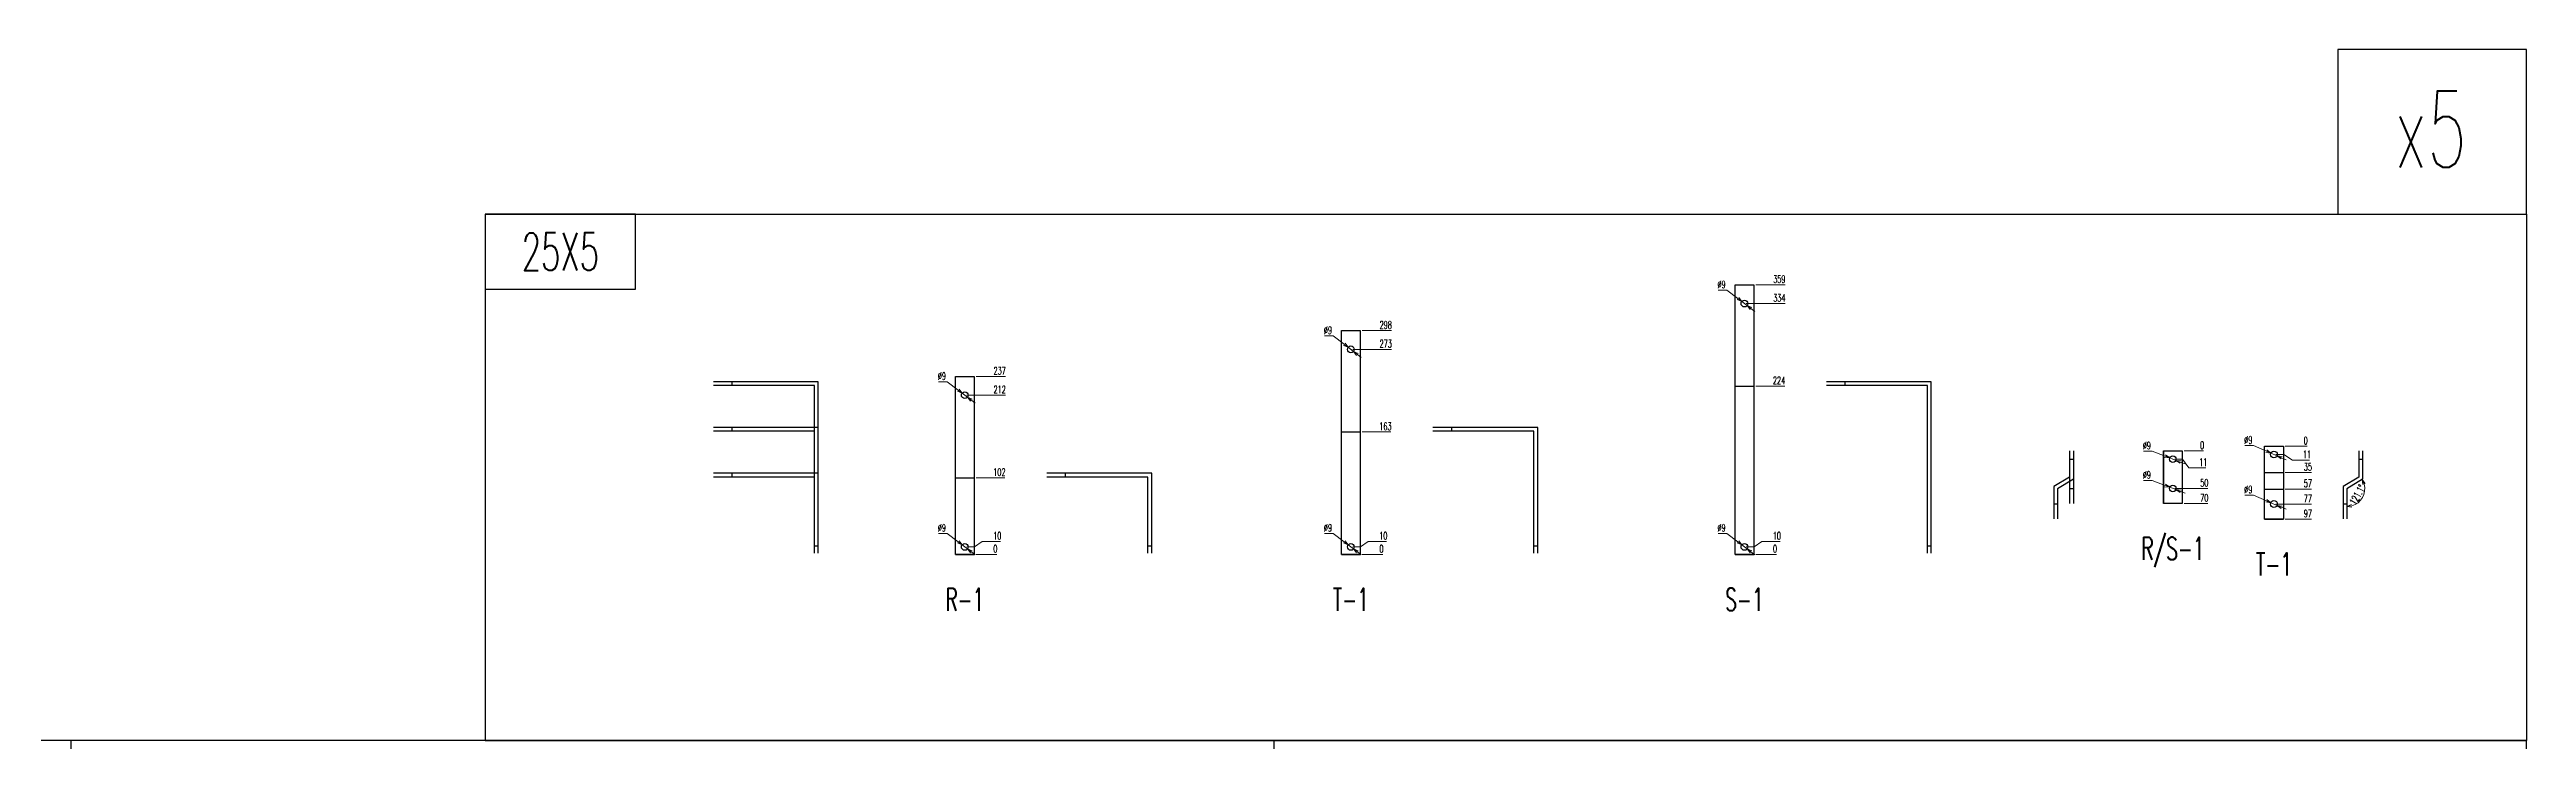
# Model space of a CAD drawing. Header units: millimetres. Extents: x -33730 to 17150, y -76829 to -27437.
# Drawn here: x -3966 to -670, y -30463 to -29543 of the extents above; entities that cross this region are included whole.
import ezdxf
from ezdxf.enums import TextEntityAlignment as Align

# ---------------------------------------------------------------- set-up
doc = ezdxf.new("R2010")
doc.units = ezdxf.units.MM
doc.header["$LTSCALE"] = 3
doc.layers.add('@.TEXT', color=7, linetype='Continuous')
doc.layers.add('@.VISIBLE', color=7, linetype='Continuous')
doc.styles.add('Ann_w01', font='romans.shx', dxfattribs={"width": 0.6, "bigfont": 'chineset.shx'})
doc.styles.add('Arial', font='arial.ttf')
doc.dimstyles.new('Dim 01_SC05', dxfattribs={"dimscale": 5, "dimtxt": 2, "dimasz": 1.3, "dimexe": 0.5, "dimexo": 0.5, "dimgap": 0.5, "dimtad": 1, "dimtoh": 1, "dimdec": 1, "dimzin": 12, "dimdsep": 46, "dimtxsty": 'Ann_w01', "dimblk": 'OPEN30', "dimcen": 1.5, "dimclrd": 6, "dimclre": 6, "dimclrt": 3, "dimadec": 1, "dimazin": 3, "dimtm": 1e-09, "dimtfac": 1, "dimtdec": 1, "dimtmove": 0, "dimatfit": 3, "dimldrblk": 'OPEN30', "dimfxl": 1, "dimtolj": 1, "dimlwd": 20, "dimlwe": 20, "dimarcsym": 0})

# ---------------------------------------------------------------- blocks, each defined once
blk = doc.blocks.new('KHUNG BAN VE (Made by Tung)')
at = {"layer": '@.VISIBLE', "color": 8}
for p, q in [((148.5, 207), (148.5, 210)), ((221.25, 207), (221.25, 210))]:
    blk.add_line(p, q, dxfattribs=at)
blk.add_lwpolyline([(0, 0), (297, 0), (297, 210), (0, 210)], close=True, dxfattribs=at)
at = {"layer": '@.TEXT', "color": 1, "style": 'Arial'}
for tag, height, p in [('DESIGNER_NAME', 2, (38, 15.5)), ('PROJECT_CODE', 2, (258.5, 15.5)), ('SCALE', 2, (289, 15.5)), ('APPROVED_NAME', 2, (38, 10.5)), ('CUSTOMER_NAME', 2, (258.5, 10.5)), ('PAGE', 2, (289, 10.5)), ('DRAWING_NAME', 4, (173, 8)), ('TOTAL', 2, (289, 5.5))]:
    blk.add_attdef(tag, text='', height=height, dxfattribs=at).set_placement(p, align=Align.MIDDLE_CENTER)
blk = doc.blocks.new('*D1584')
at = {"layer": '@.VISIBLE', "color": 6, "lineweight": 20, "transparency": 16777216}
blk.add_line((-2733, -30214.8), (-2705.3, -30214.8), dxfattribs=at)
at = {"layer": 'Defpoints', "color": 0, "transparency": 16777216}
for p in [(-2748, -30214.8), (-2735.5, -30214.8), (-2711.8, -30214.8)]:
    blk.add_point(p, dxfattribs=at)
at = {"layer": '@.VISIBLE', "color": 3, "transparency": 16777216, "insert": (-2707.3, -30207.3), "char_height": 10, "attachment_point": 5, "style": 'Ann_w01'}
blk.add_mtext('\\A1;0', dxfattribs=at)
blk = doc.blocks.new('_Open30')
at = {"color": 0, "linetype": 'ByBlock', "lineweight": -2}
for p, q in [((-1, 0.27), (0, 0)), ((0, 0), (-1, -0.27)), ((0, 0), (-1, 0))]:
    blk.add_line(p, q, dxfattribs=at)
blk = doc.blocks.new('*D1585')
at = {"layer": '@.VISIBLE', "color": 6, "lineweight": 20, "transparency": 16777216}
for p, q in [((-2745.5, -30204.8), (-2735, -30204.8)), ((-2735, -30204.8), (-2724.8, -30197.5)), ((-2724.8, -30197.5), (-2700.4, -30197.5))]:
    blk.add_line(p, q, dxfattribs=at)
at = {"layer": 'Defpoints', "color": 0, "transparency": 16777216}
for p in [(-2748, -30204.8), (-2748, -30214.8), (-2711.8, -30197.5)]:
    blk.add_point(p, dxfattribs=at)
at = {"layer": '@.VISIBLE', "color": 3, "transparency": 16777216, "insert": (-2704.9, -30190), "char_height": 10, "attachment_point": 5, "style": 'Ann_w01'}
blk.add_mtext('\\A1;10', dxfattribs=at)
blk = doc.blocks.new('*D1586')
at = {"layer": '@.VISIBLE', "color": 6, "lineweight": 20, "transparency": 16777216}
blk.add_line((-2733, -30112.8), (-2694.7, -30112.8), dxfattribs=at)
at = {"layer": 'Defpoints', "color": 0, "transparency": 16777216}
for p in [(-2735.5, -30112.8), (-2711.8, -30112.8), (-2748, -30214.8)]:
    blk.add_point(p, dxfattribs=at)
at = {"layer": '@.VISIBLE', "color": 3, "transparency": 16777216, "insert": (-2702, -30105.3), "char_height": 10, "attachment_point": 5, "style": 'Ann_w01'}
blk.add_mtext('\\A1;102', dxfattribs=at)
blk = doc.blocks.new('*D1558')
at = {"layer": '@.VISIBLE', "color": 6, "lineweight": 20, "transparency": 16777216}
blk.add_line((-2745.5, -30002.8), (-2693.9, -30002.8), dxfattribs=at)
at = {"layer": 'Defpoints', "color": 0, "transparency": 16777216}
for p in [(-2748, -30002.8), (-2711.8, -30002.8), (-2748, -30214.8)]:
    blk.add_point(p, dxfattribs=at)
at = {"layer": '@.VISIBLE', "color": 3, "transparency": 16777216, "insert": (-2701.6, -29995.3), "char_height": 10, "attachment_point": 5, "style": 'Ann_w01'}
blk.add_mtext('\\A1;212', dxfattribs=at)
blk = doc.blocks.new('*D1559')
at = {"layer": '@.VISIBLE', "color": 6, "lineweight": 20, "transparency": 16777216}
blk.add_line((-2733, -29977.8), (-2693.9, -29977.8), dxfattribs=at)
at = {"layer": 'Defpoints', "color": 0, "transparency": 16777216}
for p in [(-2735.5, -29977.8), (-2711.8, -29977.8), (-2748, -30214.8)]:
    blk.add_point(p, dxfattribs=at)
at = {"layer": '@.VISIBLE', "color": 3, "transparency": 16777216, "insert": (-2701.6, -29970.3), "char_height": 10, "attachment_point": 5, "style": 'Ann_w01'}
blk.add_mtext('\\A1;237', dxfattribs=at)
blk = doc.blocks.new('*D1560')
at = {"layer": '@.VISIBLE', "color": 6, "lineweight": 20, "transparency": 16777216}
for p, q in [((-2783.1, -30186.9), (-2771.5, -30186.9)), ((-2771.5, -30186.9), (-2756.8, -30198.1)), ((-2744.5, -30207.6), (-2751.6, -30202.1)), ((-2739.3, -30211.5), (-2734.2, -30215.5))]:
    blk.add_line(p, q, dxfattribs=at)
at = {"layer": 'Defpoints', "color": 0, "transparency": 16777216}
for p in [(-2751.6, -30202.1), (-2744.5, -30207.6)]:
    blk.add_point(p, dxfattribs=at)
at = {"layer": '@.VISIBLE', "color": 6, "lineweight": 20, "transparency": 16777216, "xscale": 6.5, "yscale": 6.5, "zscale": 6.5}
for p, rotation in [((-2751.6, -30202.1), 322.522735300581), ((-2744.5, -30207.6), 142.522735300581)]:
    blk.add_blockref('_Open30', p, dxfattribs=dict(at, rotation=rotation))
at = {"layer": '@.VISIBLE', "color": 3, "transparency": 16777216, "insert": (-2778.5, -30179.4), "char_height": 10, "attachment_point": 5, "style": 'Ann_w01'}
blk.add_mtext('\\A1;∅9', dxfattribs=at)
blk = doc.blocks.new('*D1561')
at = {"layer": '@.VISIBLE', "color": 6, "lineweight": 20, "transparency": 16777216}
for p, q in [((-2783.1, -29984.9), (-2771.5, -29984.9)), ((-2771.5, -29984.9), (-2756.8, -29996.1)), ((-2744.5, -30005.6), (-2751.6, -30000.1)), ((-2739.3, -30009.5), (-2734.2, -30013.5))]:
    blk.add_line(p, q, dxfattribs=at)
at = {"layer": 'Defpoints', "color": 0, "transparency": 16777216}
for p in [(-2751.6, -30000.1), (-2744.5, -30005.6)]:
    blk.add_point(p, dxfattribs=at)
at = {"layer": '@.VISIBLE', "color": 6, "lineweight": 20, "transparency": 16777216, "xscale": 6.5, "yscale": 6.5, "zscale": 6.5}
for p, rotation in [((-2751.6, -30000.1), 322.522735300571), ((-2744.5, -30005.6), 142.522735300571)]:
    blk.add_blockref('_Open30', p, dxfattribs=dict(at, rotation=rotation))
at = {"layer": '@.VISIBLE', "color": 3, "transparency": 16777216, "insert": (-2778.5, -29977.4), "char_height": 10, "attachment_point": 5, "style": 'Ann_w01'}
blk.add_mtext('\\A1;∅9', dxfattribs=at)
blk = doc.blocks.new('*D1576')
at = {"layer": '@.VISIBLE', "color": 6, "lineweight": 20, "transparency": 16777216}
blk.add_line((-2219.4, -30214.8), (-2191.6, -30214.8), dxfattribs=at)
at = {"layer": 'Defpoints', "color": 0, "transparency": 16777216}
for p in [(-2234.4, -30214.8), (-2221.9, -30214.8), (-2198.1, -30214.8)]:
    blk.add_point(p, dxfattribs=at)
at = {"layer": '@.VISIBLE', "color": 3, "transparency": 16777216, "insert": (-2193.6, -30207.3), "char_height": 10, "attachment_point": 5, "style": 'Ann_w01'}
blk.add_mtext('\\A1;0', dxfattribs=at)
blk = doc.blocks.new('*D1577')
at = {"layer": '@.VISIBLE', "color": 6, "lineweight": 20, "transparency": 16777216}
for p, q in [((-2231.9, -30204.8), (-2221.4, -30204.8)), ((-2221.4, -30204.8), (-2211.1, -30197.5)), ((-2211.1, -30197.5), (-2186.8, -30197.5))]:
    blk.add_line(p, q, dxfattribs=at)
at = {"layer": 'Defpoints', "color": 0, "transparency": 16777216}
for p in [(-2234.4, -30204.8), (-2234.4, -30214.8), (-2198.1, -30197.5)]:
    blk.add_point(p, dxfattribs=at)
at = {"layer": '@.VISIBLE', "color": 3, "transparency": 16777216, "insert": (-2191.2, -30190), "char_height": 10, "attachment_point": 5, "style": 'Ann_w01'}
blk.add_mtext('\\A1;10', dxfattribs=at)
blk = doc.blocks.new('*D1578')
at = {"layer": '@.VISIBLE', "color": 6, "lineweight": 20, "transparency": 16777216}
blk.add_line((-2219.4, -30051.8), (-2181, -30051.8), dxfattribs=at)
at = {"layer": 'Defpoints', "color": 0, "transparency": 16777216}
for p in [(-2221.9, -30051.8), (-2198.1, -30051.8), (-2234.4, -30214.8)]:
    blk.add_point(p, dxfattribs=at)
at = {"layer": '@.VISIBLE', "color": 3, "transparency": 16777216, "insert": (-2188.3, -30044.3), "char_height": 10, "attachment_point": 5, "style": 'Ann_w01'}
blk.add_mtext('\\A1;163', dxfattribs=at)
blk = doc.blocks.new('*D1579')
at = {"layer": '@.VISIBLE', "color": 6, "lineweight": 20, "transparency": 16777216}
blk.add_line((-2231.9, -29941.8), (-2180.2, -29941.8), dxfattribs=at)
at = {"layer": 'Defpoints', "color": 0, "transparency": 16777216}
for p in [(-2234.4, -29941.8), (-2198.1, -29941.8), (-2234.4, -30214.8)]:
    blk.add_point(p, dxfattribs=at)
at = {"layer": '@.VISIBLE', "color": 3, "transparency": 16777216, "insert": (-2187.9, -29934.3), "char_height": 10, "attachment_point": 5, "style": 'Ann_w01'}
blk.add_mtext('\\A1;273', dxfattribs=at)
blk = doc.blocks.new('*D1580')
at = {"layer": '@.VISIBLE', "color": 6, "lineweight": 20, "transparency": 16777216}
blk.add_line((-2219.4, -29916.8), (-2180.2, -29916.8), dxfattribs=at)
at = {"layer": 'Defpoints', "color": 0, "transparency": 16777216}
for p in [(-2221.9, -29916.8), (-2198.1, -29916.8), (-2234.4, -30214.8)]:
    blk.add_point(p, dxfattribs=at)
at = {"layer": '@.VISIBLE', "color": 3, "transparency": 16777216, "insert": (-2187.9, -29909.3), "char_height": 10, "attachment_point": 5, "style": 'Ann_w01'}
blk.add_mtext('\\A1;298', dxfattribs=at)
blk = doc.blocks.new('*D1581')
at = {"layer": '@.VISIBLE', "color": 6, "lineweight": 20, "transparency": 16777216}
for p, q in [((-2269.4, -30186.9), (-2257.8, -30186.9)), ((-2257.8, -30186.9), (-2243.1, -30198.1)), ((-2230.8, -30207.6), (-2237.9, -30202.1)), ((-2225.6, -30211.5), (-2220.5, -30215.5))]:
    blk.add_line(p, q, dxfattribs=at)
at = {"layer": 'Defpoints', "color": 0, "transparency": 16777216}
for p in [(-2237.9, -30202.1), (-2230.8, -30207.6)]:
    blk.add_point(p, dxfattribs=at)
at = {"layer": '@.VISIBLE', "color": 6, "lineweight": 20, "transparency": 16777216, "xscale": 6.5, "yscale": 6.5, "zscale": 6.5}
for p, rotation in [((-2237.9, -30202.1), 322.5227353003917), ((-2230.8, -30207.6), 142.5227353003917)]:
    blk.add_blockref('_Open30', p, dxfattribs=dict(at, rotation=rotation))
at = {"layer": '@.VISIBLE', "color": 3, "transparency": 16777216, "insert": (-2264.8, -30179.4), "char_height": 10, "attachment_point": 5, "style": 'Ann_w01'}
blk.add_mtext('\\A1;∅9', dxfattribs=at)
blk = doc.blocks.new('*D1582')
at = {"layer": '@.VISIBLE', "color": 6, "lineweight": 20, "transparency": 16777216}
for p, q in [((-2269.4, -29923.9), (-2257.8, -29923.9)), ((-2257.8, -29923.9), (-2243.1, -29935.1)), ((-2230.8, -29944.6), (-2237.9, -29939.1)), ((-2225.6, -29948.5), (-2220.5, -29952.5))]:
    blk.add_line(p, q, dxfattribs=at)
at = {"layer": 'Defpoints', "color": 0, "transparency": 16777216}
for p in [(-2237.9, -29939.1), (-2230.8, -29944.6)]:
    blk.add_point(p, dxfattribs=at)
at = {"layer": '@.VISIBLE', "color": 6, "lineweight": 20, "transparency": 16777216, "xscale": 6.5, "yscale": 6.5, "zscale": 6.5}
for p, rotation in [((-2237.9, -29939.1), 322.5227353005287), ((-2230.8, -29944.6), 142.5227353005287)]:
    blk.add_blockref('_Open30', p, dxfattribs=dict(at, rotation=rotation))
at = {"layer": '@.VISIBLE', "color": 3, "transparency": 16777216, "insert": (-2264.8, -29916.4), "char_height": 10, "attachment_point": 5, "style": 'Ann_w01'}
blk.add_mtext('\\A1;∅9', dxfattribs=at)
blk = doc.blocks.new('*D1566')
at = {"layer": '@.VISIBLE', "color": 6, "lineweight": 20, "transparency": 16777216}
blk.add_line((-1695.6, -30214.8), (-1667.9, -30214.8), dxfattribs=at)
at = {"layer": 'Defpoints', "color": 0, "transparency": 16777216}
for p in [(-1710.6, -30214.8), (-1698.1, -30214.8), (-1674.4, -30214.8)]:
    blk.add_point(p, dxfattribs=at)
at = {"layer": '@.VISIBLE', "color": 3, "transparency": 16777216, "insert": (-1669.9, -30207.3), "char_height": 10, "attachment_point": 5, "style": 'Ann_w01'}
blk.add_mtext('\\A1;0', dxfattribs=at)
blk = doc.blocks.new('*D1567')
at = {"layer": '@.VISIBLE', "color": 6, "lineweight": 20, "transparency": 16777216}
for p, q in [((-1708.1, -30204.8), (-1697.6, -30204.8)), ((-1697.6, -30204.8), (-1687.4, -30197.5)), ((-1687.4, -30197.5), (-1663, -30197.5))]:
    blk.add_line(p, q, dxfattribs=at)
at = {"layer": 'Defpoints', "color": 0, "transparency": 16777216}
for p in [(-1710.6, -30204.8), (-1710.6, -30214.8), (-1674.4, -30197.5)]:
    blk.add_point(p, dxfattribs=at)
at = {"layer": '@.VISIBLE', "color": 3, "transparency": 16777216, "insert": (-1667.5, -30190), "char_height": 10, "attachment_point": 5, "style": 'Ann_w01'}
blk.add_mtext('\\A1;10', dxfattribs=at)
blk = doc.blocks.new('*D1568')
at = {"layer": '@.VISIBLE', "color": 6, "lineweight": 20, "transparency": 16777216}
blk.add_line((-1695.6, -29990.8), (-1656.7, -29990.8), dxfattribs=at)
at = {"layer": 'Defpoints', "color": 0, "transparency": 16777216}
for p in [(-1698.1, -29990.8), (-1675, -29990.8), (-1710.6, -30214.8)]:
    blk.add_point(p, dxfattribs=at)
at = {"layer": '@.VISIBLE', "color": 3, "transparency": 16777216, "insert": (-1664.6, -29983.3), "char_height": 10, "attachment_point": 5, "style": 'Ann_w01'}
blk.add_mtext('\\A1;224', dxfattribs=at)
blk = doc.blocks.new('*D1569')
at = {"layer": '@.VISIBLE', "color": 6, "lineweight": 20, "transparency": 16777216}
blk.add_line((-1708.1, -29880.8), (-1656.3, -29880.8), dxfattribs=at)
at = {"layer": 'Defpoints', "color": 0, "transparency": 16777216}
for p in [(-1710.6, -29880.8), (-1674.5, -29880.8), (-1710.6, -30214.8)]:
    blk.add_point(p, dxfattribs=at)
at = {"layer": '@.VISIBLE', "color": 3, "transparency": 16777216, "insert": (-1664.2, -29873.3), "char_height": 10, "attachment_point": 5, "style": 'Ann_w01'}
blk.add_mtext('\\A1;334', dxfattribs=at)
blk = doc.blocks.new('*D1570')
at = {"layer": '@.VISIBLE', "color": 6, "lineweight": 20, "transparency": 16777216}
blk.add_line((-1695.6, -29855.8), (-1656.6, -29855.8), dxfattribs=at)
at = {"layer": 'Defpoints', "color": 0, "transparency": 16777216}
for p in [(-1698.1, -29855.8), (-1674.2, -29855.8), (-1710.6, -30214.8)]:
    blk.add_point(p, dxfattribs=at)
at = {"layer": '@.VISIBLE', "color": 3, "transparency": 16777216, "insert": (-1664.2, -29848.3), "char_height": 10, "attachment_point": 5, "style": 'Ann_w01'}
blk.add_mtext('\\A1;359', dxfattribs=at)
blk = doc.blocks.new('*D1571')
at = {"layer": '@.VISIBLE', "color": 6, "lineweight": 20, "transparency": 16777216}
for p, q in [((-1745.7, -30186.9), (-1734, -30186.9)), ((-1734, -30186.9), (-1719.4, -30198.1)), ((-1707.1, -30207.6), (-1714.2, -30202.1)), ((-1701.9, -30211.5), (-1696.7, -30215.5))]:
    blk.add_line(p, q, dxfattribs=at)
at = {"layer": 'Defpoints', "color": 0, "transparency": 16777216}
for p in [(-1714.2, -30202.1), (-1707.1, -30207.6)]:
    blk.add_point(p, dxfattribs=at)
at = {"layer": '@.VISIBLE', "color": 6, "lineweight": 20, "transparency": 16777216, "xscale": 6.5, "yscale": 6.5, "zscale": 6.5}
for p, rotation in [((-1714.2, -30202.1), 322.5227353006573), ((-1707.1, -30207.6), 142.5227353006573)]:
    blk.add_blockref('_Open30', p, dxfattribs=dict(at, rotation=rotation))
at = {"layer": '@.VISIBLE', "color": 3, "transparency": 16777216, "insert": (-1741.1, -30179.4), "char_height": 10, "attachment_point": 5, "style": 'Ann_w01'}
blk.add_mtext('\\A1;∅9', dxfattribs=at)
blk = doc.blocks.new('*D1572')
at = {"layer": '@.VISIBLE', "color": 6, "lineweight": 20, "transparency": 16777216}
for p, q in [((-1745.7, -29862.9), (-1734, -29862.9)), ((-1734, -29862.9), (-1719.4, -29874.1)), ((-1707.1, -29883.6), (-1714.2, -29878.1)), ((-1701.9, -29887.5), (-1696.7, -29891.5))]:
    blk.add_line(p, q, dxfattribs=at)
at = {"layer": 'Defpoints', "color": 0, "transparency": 16777216}
for p in [(-1714.2, -29878.1), (-1707.1, -29883.6)]:
    blk.add_point(p, dxfattribs=at)
at = {"layer": '@.VISIBLE', "color": 6, "lineweight": 20, "transparency": 16777216, "xscale": 6.5, "yscale": 6.5, "zscale": 6.5}
for p, rotation in [((-1714.2, -29878.1), 322.5227353004551), ((-1707.1, -29883.6), 142.5227353004551)]:
    blk.add_blockref('_Open30', p, dxfattribs=dict(at, rotation=rotation))
at = {"layer": '@.VISIBLE', "color": 3, "transparency": 16777216, "insert": (-1741.1, -29855.4), "char_height": 10, "attachment_point": 5, "style": 'Ann_w01'}
blk.add_mtext('\\A1;∅9', dxfattribs=at)
blk = doc.blocks.new('*D1596')
at = {"layer": '@.VISIBLE', "color": 6, "lineweight": 20, "transparency": 16777216}
blk.add_line((-1125.6, -30147), (-1093.9, -30147), dxfattribs=at)
at = {"layer": 'Defpoints', "color": 0, "transparency": 16777216}
for p in [(-1140.6, -30077), (-1128.1, -30147), (-1106.1, -30147)]:
    blk.add_point(p, dxfattribs=at)
at = {"layer": '@.VISIBLE', "color": 3, "transparency": 16777216, "insert": (-1098.7, -30139.5), "char_height": 10, "attachment_point": 5, "style": 'Ann_w01'}
blk.add_mtext('\\A1;70', dxfattribs=at)
blk = doc.blocks.new('*D1597')
at = {"layer": '@.VISIBLE', "color": 6, "lineweight": 20, "transparency": 16777216}
blk.add_line((-1138.1, -30127), (-1093.9, -30127), dxfattribs=at)
at = {"layer": 'Defpoints', "color": 0, "transparency": 16777216}
for p in [(-1140.6, -30077), (-1140.6, -30127), (-1106.1, -30127)]:
    blk.add_point(p, dxfattribs=at)
at = {"layer": '@.VISIBLE', "color": 3, "transparency": 16777216, "insert": (-1098.7, -30119.5), "char_height": 10, "attachment_point": 5, "style": 'Ann_w01'}
blk.add_mtext('\\A1;50', dxfattribs=at)
blk = doc.blocks.new('*D1598')
at = {"layer": '@.VISIBLE', "color": 6, "lineweight": 20, "transparency": 16777216}
for p, q in [((-1138.1, -30088), (-1127.6, -30088)), ((-1127.6, -30088), (-1119.1, -30099.7)), ((-1119.1, -30099.7), (-1096.5, -30099.7))]:
    blk.add_line(p, q, dxfattribs=at)
at = {"layer": 'Defpoints', "color": 0, "transparency": 16777216}
for p in [(-1140.6, -30077), (-1140.6, -30088), (-1106.1, -30099.7)]:
    blk.add_point(p, dxfattribs=at)
at = {"layer": '@.VISIBLE', "color": 3, "transparency": 16777216, "insert": (-1100, -30092.2), "char_height": 10, "attachment_point": 5, "style": 'Ann_w01'}
blk.add_mtext('\\A1;11', dxfattribs=at)
blk = doc.blocks.new('*D1599')
at = {"layer": '@.VISIBLE', "color": 6, "lineweight": 20, "transparency": 16777216}
blk.add_line((-1125.6, -30077), (-1099.6, -30077), dxfattribs=at)
at = {"layer": 'Defpoints', "color": 0, "transparency": 16777216}
for p in [(-1140.6, -30077), (-1128.1, -30077), (-1106.1, -30077)]:
    blk.add_point(p, dxfattribs=at)
at = {"layer": '@.VISIBLE', "color": 3, "transparency": 16777216, "insert": (-1101.6, -30069.5), "char_height": 10, "attachment_point": 5, "style": 'Ann_w01'}
blk.add_mtext('\\A1;0', dxfattribs=at)
blk = doc.blocks.new('*D1600')
at = {"layer": '@.VISIBLE', "color": 6, "lineweight": 20, "transparency": 16777216}
for p, q in [((-1179.7, -30116.4), (-1168.1, -30116.4)), ((-1168.1, -30116.4), (-1150.8, -30123.1)), ((-1136.4, -30128.6), (-1144.8, -30125.4)), ((-1130.3, -30131), (-1124.2, -30133.3))]:
    blk.add_line(p, q, dxfattribs=at)
at = {"layer": 'Defpoints', "color": 0, "transparency": 16777216}
for p in [(-1144.8, -30125.4), (-1136.4, -30128.6)]:
    blk.add_point(p, dxfattribs=at)
at = {"layer": '@.VISIBLE', "color": 6, "lineweight": 20, "transparency": 16777216, "xscale": 6.5, "yscale": 6.5, "zscale": 6.5}
for p, rotation in [((-1144.8, -30125.4), 338.9889066486996), ((-1136.4, -30128.6), 158.9889066486996)]:
    blk.add_blockref('_Open30', p, dxfattribs=dict(at, rotation=rotation))
at = {"layer": '@.VISIBLE', "color": 3, "transparency": 16777216, "insert": (-1175.2, -30108.9), "char_height": 10, "attachment_point": 5, "style": 'Ann_w01'}
blk.add_mtext('\\A1;∅9', dxfattribs=at)
blk = doc.blocks.new('*D1601')
at = {"layer": '@.VISIBLE', "color": 6, "lineweight": 20, "transparency": 16777216}
for p, q in [((-1179.7, -30077.4), (-1168.1, -30077.4)), ((-1168.1, -30077.4), (-1150.8, -30084.1)), ((-1136.4, -30089.6), (-1144.8, -30086.4)), ((-1130.3, -30092), (-1124.2, -30094.3))]:
    blk.add_line(p, q, dxfattribs=at)
at = {"layer": 'Defpoints', "color": 0, "transparency": 16777216}
for p in [(-1144.8, -30086.4), (-1136.4, -30089.6)]:
    blk.add_point(p, dxfattribs=at)
at = {"layer": '@.VISIBLE', "color": 6, "lineweight": 20, "transparency": 16777216, "xscale": 6.5, "yscale": 6.5, "zscale": 6.5}
for p, rotation in [((-1144.8, -30086.4), 338.9889066486955), ((-1136.4, -30089.6), 158.9889066486955)]:
    blk.add_blockref('_Open30', p, dxfattribs=dict(at, rotation=rotation))
at = {"layer": '@.VISIBLE', "color": 3, "transparency": 16777216, "insert": (-1175.2, -30069.9), "char_height": 10, "attachment_point": 5, "style": 'Ann_w01'}
blk.add_mtext('\\A1;∅9', dxfattribs=at)
blk = doc.blocks.new('*D1588')
at = {"layer": '@.VISIBLE', "color": 6, "lineweight": 20, "transparency": 16777216}
blk.add_line((-991, -30167.8), (-956, -30167.8), dxfattribs=at)
at = {"layer": 'Defpoints', "color": 0, "transparency": 16777216}
for p in [(-1006, -30070.8), (-993.5, -30167.8), (-968.2, -30167.8)]:
    blk.add_point(p, dxfattribs=at)
at = {"layer": '@.VISIBLE', "color": 3, "transparency": 16777216, "insert": (-960.9, -30160.3), "char_height": 10, "attachment_point": 5, "style": 'Ann_w01'}
blk.add_mtext('\\A1;97', dxfattribs=at)
blk = doc.blocks.new('*D1589')
at = {"layer": '@.VISIBLE', "color": 6, "lineweight": 20, "transparency": 16777216}
blk.add_line((-1003.5, -30147.8), (-956, -30147.8), dxfattribs=at)
at = {"layer": 'Defpoints', "color": 0, "transparency": 16777216}
for p in [(-1006, -30070.8), (-1006, -30147.8), (-968.2, -30147.8)]:
    blk.add_point(p, dxfattribs=at)
at = {"layer": '@.VISIBLE', "color": 3, "transparency": 16777216, "insert": (-960.9, -30140.3), "char_height": 10, "attachment_point": 5, "style": 'Ann_w01'}
blk.add_mtext('\\A1;77', dxfattribs=at)
blk = doc.blocks.new('*D1590')
at = {"layer": '@.VISIBLE', "color": 6, "lineweight": 20, "transparency": 16777216}
blk.add_line((-991, -30127.8), (-956, -30127.8), dxfattribs=at)
at = {"layer": 'Defpoints', "color": 0, "transparency": 16777216}
for p in [(-1006, -30070.8), (-993.5, -30127.8), (-968.2, -30127.8)]:
    blk.add_point(p, dxfattribs=at)
at = {"layer": '@.VISIBLE', "color": 3, "transparency": 16777216, "insert": (-960.9, -30120.3), "char_height": 10, "attachment_point": 5, "style": 'Ann_w01'}
blk.add_mtext('\\A1;57', dxfattribs=at)
blk = doc.blocks.new('*D1591')
at = {"layer": '@.VISIBLE', "color": 6, "lineweight": 20, "transparency": 16777216}
blk.add_line((-991, -30105.8), (-956, -30105.8), dxfattribs=at)
at = {"layer": 'Defpoints', "color": 0, "transparency": 16777216}
for p in [(-1006, -30070.8), (-993.5, -30105.8), (-968.2, -30105.8)]:
    blk.add_point(p, dxfattribs=at)
at = {"layer": '@.VISIBLE', "color": 3, "transparency": 16777216, "insert": (-960.9, -30098.3), "char_height": 10, "attachment_point": 5, "style": 'Ann_w01'}
blk.add_mtext('\\A1;35', dxfattribs=at)
blk = doc.blocks.new('*D1592')
at = {"layer": '@.VISIBLE', "color": 6, "lineweight": 20, "transparency": 16777216}
for p, q in [((-1003.5, -30081.8), (-993, -30081.8)), ((-993, -30081.8), (-981.2, -30089.2)), ((-981.2, -30089.2), (-958.6, -30089.2))]:
    blk.add_line(p, q, dxfattribs=at)
at = {"layer": 'Defpoints', "color": 0, "transparency": 16777216}
for p in [(-1006, -30070.8), (-1006, -30081.8), (-968.2, -30089.2)]:
    blk.add_point(p, dxfattribs=at)
at = {"layer": '@.VISIBLE', "color": 3, "transparency": 16777216, "insert": (-962.1, -30081.7), "char_height": 10, "attachment_point": 5, "style": 'Ann_w01'}
blk.add_mtext('\\A1;11', dxfattribs=at)
blk = doc.blocks.new('*D1593')
at = {"layer": '@.VISIBLE', "color": 6, "lineweight": 20, "transparency": 16777216}
blk.add_line((-991, -30070.8), (-961.7, -30070.8), dxfattribs=at)
at = {"layer": 'Defpoints', "color": 0, "transparency": 16777216}
for p in [(-1006, -30070.8), (-993.5, -30070.8), (-968.2, -30070.8)]:
    blk.add_point(p, dxfattribs=at)
at = {"layer": '@.VISIBLE', "color": 3, "transparency": 16777216, "insert": (-963.7, -30063.3), "char_height": 10, "attachment_point": 5, "style": 'Ann_w01'}
blk.add_mtext('\\A1;0', dxfattribs=at)
blk = doc.blocks.new('*D1594')
at = {"layer": '@.VISIBLE', "color": 6, "lineweight": 20, "transparency": 16777216}
for p, q in [((-1044.7, -30136), (-1033.1, -30136)), ((-1033.1, -30136), (-1016.1, -30143.4)), ((-1001.9, -30149.5), (-1010.1, -30146)), ((-995.9, -30152.1), (-989.9, -30154.7))]:
    blk.add_line(p, q, dxfattribs=at)
at = {"layer": 'Defpoints', "color": 0, "transparency": 16777216}
for p in [(-1010.1, -30146), (-1001.9, -30149.5)]:
    blk.add_point(p, dxfattribs=at)
at = {"layer": '@.VISIBLE', "color": 6, "lineweight": 20, "transparency": 16777216, "xscale": 6.5, "yscale": 6.5, "zscale": 6.5}
for p, rotation in [((-1010.1, -30146), 336.5623810435932), ((-1001.9, -30149.5), 156.5623810435931)]:
    blk.add_blockref('_Open30', p, dxfattribs=dict(at, rotation=rotation))
at = {"layer": '@.VISIBLE', "color": 3, "transparency": 16777216, "insert": (-1040.1, -30128.5), "char_height": 10, "attachment_point": 5, "style": 'Ann_w01'}
blk.add_mtext('\\A1;∅9', dxfattribs=at)
blk = doc.blocks.new('*D1595')
at = {"layer": '@.VISIBLE', "color": 6, "lineweight": 20, "transparency": 16777216}
for p, q in [((-1044.7, -30070), (-1033.1, -30070)), ((-1033.1, -30070), (-1016.1, -30077.4)), ((-1001.9, -30083.5), (-1010.1, -30080)), ((-995.9, -30086.1), (-989.9, -30088.7))]:
    blk.add_line(p, q, dxfattribs=at)
at = {"layer": 'Defpoints', "color": 0, "transparency": 16777216}
for p in [(-1010.1, -30080), (-1001.9, -30083.5)]:
    blk.add_point(p, dxfattribs=at)
at = {"layer": '@.VISIBLE', "color": 6, "lineweight": 20, "transparency": 16777216, "xscale": 6.5, "yscale": 6.5, "zscale": 6.5}
for p, rotation in [((-1010.1, -30080), 336.5623810436367), ((-1001.9, -30083.5), 156.5623810436367)]:
    blk.add_blockref('_Open30', p, dxfattribs=dict(at, rotation=rotation))
at = {"layer": '@.VISIBLE', "color": 3, "transparency": 16777216, "insert": (-1040.1, -30062.5), "char_height": 10, "attachment_point": 5, "style": 'Ann_w01'}
blk.add_mtext('\\A1;∅9', dxfattribs=at)
blk = doc.blocks.new('*D2253')
at = {"layer": '@.VISIBLE', "color": 6, "lineweight": 20, "transparency": 16777216}
blk.add_arc((-909, -30127.4), 23.8, 285.7243, 15.3657, dxfattribs=at)
at = {"layer": 'Defpoints', "color": 0, "transparency": 16777216}
for p in [(-888.2, -30114.8), (-909, -30127.4), (-909, -30127.4), (-893.7, -30145.5), (-909, -30167.4)]:
    blk.add_point(p, dxfattribs=at)
at = {"layer": '@.VISIBLE', "color": 6, "lineweight": 20, "transparency": 16777216, "xscale": 6.5, "yscale": 6.5, "zscale": 6.5}
for p, rotation in [((-888.7, -30115.2), 113.2278727392831), ((-909, -30151.2), 187.8621572541148)]:
    blk.add_blockref('_Open30', p, dxfattribs=dict(at, rotation=rotation))
at = {"layer": '@.VISIBLE', "color": 3, "transparency": 16777216, "insert": (-894.9, -30135.4), "char_height": 10, "attachment_point": 5, "rotation": 60.545, "style": 'Ann_w01'}
blk.add_mtext('\\A1;121.1°', dxfattribs=at)

msp = doc.modelspace()

# ---------------------------------------------------------------- linework, layer by layer
msp.add_lwpolyline([(-3386.13, -29861.76), (-3186.13, -29861.76), (-3186.13, -29761.76), (-3386.13, -29761.76)], close=True)
at = {"color": 2, "linetype": 'Continuous', "lineweight": 25}
for points in [[(-1277.98, -30077.02), (-1277.98, -30147.02)], [(-1272.98, -30077.02), (-1272.98, -30147.02)], [(-1153.05, -30077.02), (-1153.05, -30147.02)], [(-1128.05, -30077.02), (-1128.05, -30147.02)]]:
    msp.add_lwpolyline(points, dxfattribs=at)
msp.add_lwpolyline([(-1153.05, -30077.02), (-1128.05, -30077.02), (-1128.05, -30147.02), (-1153.05, -30147.02)], close=True, dxfattribs=at)
for centre in [(-1140.55, -30088.02), (-1140.55, -30127.02)]:
    msp.add_circle(centre, 4.5, dxfattribs=at)
at = {"layer": '@.VISIBLE'}
for p, q in [((-3386.13, -29761.76), (-670.05, -29761.76)), ((-3386.13, -29761.76), (-3386.13, -30462.63)), ((-670.05, -29761.76), (-670.05, -30462.63)), ((-3057.43, -29989.83), (-3057.43, -29984.83)), ((-3057.43, -30050.83), (-3057.43, -30045.83)), ((-1277.98, -30088.02), (-1272.98, -30088.02)), ((-893.18, -30088.02), (-888.18, -30088.02)), ((-3057.43, -30111.83), (-3057.43, -30106.83)), ((-2613.84, -30111.83), (-2613.84, -30106.83)), ((-1277.98, -30127.02), (-1272.98, -30127.02)), ((-2947.87, -30203.33), (-2942.93, -30203.33)), ((-2504.27, -30203.33), (-2499.34, -30203.33)), ((-3386.13, -30462.63), (-670.05, -30462.63))]:
    msp.add_line(p, q, dxfattribs=at)
at = {"layer": '@.VISIBLE', "color": 2}
for p, q in [((-1723.13, -29855.83), (-1698.13, -29855.83)), ((-3057.43, -29989.83), (-3057.43, -29984.83)), ((-1723.13, -29990.83), (-1698.13, -29990.83)), ((-1576.43, -29989.83), (-1576.43, -29984.83)), ((-2947.87, -30203.33), (-2942.93, -30203.33)), ((-1723.13, -30214.83), (-1698.13, -30214.83)), ((-1466.86, -30203.33), (-1461.93, -30203.33))]:
    msp.add_line(p, q, dxfattribs=at)
at = {"layer": '@.VISIBLE', "color": 4}
for p, q in [((-2246.87, -29916.83), (-2221.87, -29916.83)), ((-2246.87, -30051.83), (-2221.87, -30051.83)), ((-2100.16, -30050.83), (-2100.16, -30045.83)), ((-1018.5, -30070.76), (-993.5, -30070.76)), ((-1018.5, -30105.76), (-993.5, -30105.76)), ((-1298.84, -30147.4), (-1293.84, -30147.4)), ((-1018.5, -30127.76), (-993.5, -30127.76)), ((-914.04, -30147.4), (-909.04, -30147.4)), ((-1018.5, -30167.76), (-993.5, -30167.76)), ((-2246.87, -30214.83), (-2221.87, -30214.83)), ((-1990.6, -30203.33), (-1985.66, -30203.33))]:
    msp.add_line(p, q, dxfattribs=at)
at = {"layer": '@.VISIBLE', "color": 1}
for p, q in [((-2760.54, -29977.83), (-2735.54, -29977.83)), ((-2760.54, -30112.83), (-2735.54, -30112.83)), ((-2760.54, -30214.83), (-2735.54, -30214.83))]:
    msp.add_line(p, q, dxfattribs=at)
at = {"layer": '@.VISIBLE'}
msp.add_lwpolyline([(-670.05, -29542.53), (-921.18, -29542.53), (-921.18, -29761.76), (-670.05, -29761.76)], close=True, dxfattribs=at)
at = {"layer": '@.VISIBLE', "color": 2}
msp.add_lwpolyline([(-1723.13, -29855.83), (-1698.13, -29855.83), (-1698.13, -30214.83), (-1723.13, -30214.83)], close=True, dxfattribs=at)
at = {"layer": '@.VISIBLE', "color": 4}
for points in [[(-2246.87, -29916.83), (-2221.87, -29916.83), (-2221.87, -30214.83), (-2246.87, -30214.83)], [(-1018.5, -30070.76), (-993.5, -30070.76), (-993.5, -30167.76), (-1018.5, -30167.76)]]:
    msp.add_lwpolyline(points, close=True, dxfattribs=at)
at = {"layer": '@.VISIBLE', "color": 2}
for points in [[(-2942.93, -30045.83), (-2942.93, -29984.83), (-3082.43, -29984.83)], [(-2942.93, -30213.33), (-2942.93, -29984.83), (-3082.43, -29984.83)], [(-2947.93, -30045.83), (-2947.93, -29989.83), (-3082.43, -29989.83)], [(-2947.93, -30213.33), (-2947.93, -29989.83), (-3082.43, -29989.83)], [(-1461.93, -30213.33), (-1461.93, -29984.83), (-1601.43, -29984.83)], [(-1466.93, -30213.33), (-1466.93, -29989.83), (-1601.43, -29989.83)]]:
    msp.add_lwpolyline(points, dxfattribs=at)
at = {"layer": '@.VISIBLE', "color": 1}
msp.add_lwpolyline([(-2760.54, -29977.83), (-2735.54, -29977.83), (-2735.54, -30214.83), (-2760.54, -30214.83)], close=True, dxfattribs=at)
at = {"layer": '@.VISIBLE', "color": 4}
for points in [[(-2942.93, -30106.83), (-2942.93, -30045.83), (-3082.43, -30045.83)], [(-2947.93, -30106.83), (-2947.93, -30050.83), (-3082.43, -30050.83)], [(-1985.66, -30213.33), (-1985.66, -30045.83), (-2125.16, -30045.83)], [(-1990.66, -30213.33), (-1990.66, -30050.83), (-2125.16, -30050.83)], [(-1277.98, -30077.02), (-1277.98, -30112.02), (-1298.84, -30124.6), (-1298.84, -30167.4)], [(-1272.98, -30077.02), (-1272.98, -30114.85), (-1293.84, -30127.43), (-1293.84, -30167.4)], [(-893.18, -30077.02), (-893.18, -30112.02), (-914.04, -30124.6), (-914.04, -30167.4)], [(-888.18, -30077.02), (-888.18, -30114.85), (-909.04, -30127.43), (-909.04, -30167.4)]]:
    msp.add_lwpolyline(points, dxfattribs=at)
at = {"layer": '@.VISIBLE', "color": 1}
for points in [[(-2942.93, -30213.33), (-2942.93, -30106.83), (-3082.43, -30106.83)], [(-2947.93, -30213.33), (-2947.93, -30111.83), (-3082.43, -30111.83)], [(-2499.34, -30213.33), (-2499.34, -30106.83), (-2638.84, -30106.83)], [(-2504.34, -30213.33), (-2504.34, -30111.83), (-2638.84, -30111.83)]]:
    msp.add_lwpolyline(points, dxfattribs=at)
at = {"layer": '@.VISIBLE', "color": 2}
for centre in [(-1710.63, -29880.83), (-1710.63, -30204.83)]:
    msp.add_circle(centre, 4.5, dxfattribs=at)
at = {"layer": '@.VISIBLE', "color": 4}
for centre in [(-2234.37, -29941.83), (-1006, -30081.76), (-1006, -30147.76), (-2234.37, -30204.83)]:
    msp.add_circle(centre, 4.5, dxfattribs=at)
at = {"layer": '@.VISIBLE', "color": 1}
for centre in [(-2748.04, -30002.83), (-2748.04, -30204.83)]:
    msp.add_circle(centre, 4.5, dxfattribs=at)

# ---------------------------------------------------------------- block references
at = {"layer": '@.VISIBLE', "xscale": 22, "yscale": 22, "zscale": 22}
msp.add_blockref('KHUNG BAN VE (Made by Tung)', (-7204.05, -35082.63), dxfattribs=at)

# ---------------------------------------------------------------- texts
at = {"color": 1, "style": 'Ann_w01', "width": 0.6}
msp.add_text('25X5', height=50, dxfattribs=at).set_placement((-3286.13, -29811.76), align=Align.MIDDLE_CENTER)
at = {"style": 'Ann_w01', "width": 0.6}
for s, p in [('R/S-1', (-1140.55, -30207.02)), ('T-1', (-1006, -30227.76)), ('R-1', (-2748.04, -30274.83)), ('T-1', (-2234.37, -30274.83)), ('S-1', (-1710.63, -30274.83))]:
    msp.add_text(s, height=30, dxfattribs=at).set_placement(p, align=Align.MIDDLE_CENTER)
at = {"layer": '@.VISIBLE', "color": 2, "style": 'Ann_w01', "width": 0.6}
msp.add_text('x5', height=101.532, dxfattribs=at).set_placement((-798.05, -29648.86), align=Align.MIDDLE_CENTER)

# ---------------------------------------------------------------- dimensions: what is measured, and where the dimension line sits
at = {"layer": '@.VISIBLE', "color": 2}
for p1, p2, picture, middle in [((-1707.06, -29883.57), (-1714.21, -29878.09), '*D1572', (-1741.12, -29862.88)), ((-1707.06, -30207.57), (-1714.21, -30202.09), '*D1571', (-1741.12, -30186.88))]:
    dim = msp.add_diameter_dim_2p(p1=p1, p2=p2, dimstyle='Dim 01_SC05', dxfattribs=at)
    dim.commit()
    dim.dimension.update_dxf_attribs({"geometry": picture, "text_midpoint": middle, "dimtype": 163})
for feature_location, offset, origin, picture, middle in [((-1698.13, -29855.83), (23.9, 0), (-1710.63, -30214.83), '*D1570', (-1664.17, -29848.33)), ((-1710.63, -29880.83), (36.11, 0), (-1710.63, -30214.83), '*D1569', (-1664.17, -29873.33)), ((-1698.13, -29990.83), (23.18, 0), (-1710.63, -30214.83), '*D1568', (-1664.6, -29983.33)), ((-1710.63, -30204.83), (36.25, 7.37), (-1710.63, -30214.83), '*D1567', (-1667.45, -30189.96)), ((-1698.13466366, -30214.83015994), (23.75263287, 0), (-1710.63466366, -30214.83015994), '*D1566', (-1669.88203079, -30207.33015994))]:
    dim = msp.add_ordinate_dim(feature_location=feature_location, offset=offset, dtype=0, origin=origin, dimstyle='Dim 01_SC05', dxfattribs=at)
    dim.commit()
    dim.dimension.update_dxf_attribs({"geometry": picture, "text_midpoint": middle})
at = {"layer": '@.VISIBLE', "color": 4}
for p1, p2, picture, middle in [((-2230.79, -29944.57), (-2237.94, -29939.09), '*D1582', (-2264.85, -29923.88)), ((-2230.79, -30207.57), (-2237.94, -30202.09), '*D1581', (-2264.85, -30186.88))]:
    dim = msp.add_diameter_dim_2p(p1=p1, p2=p2, dimstyle='Dim 01_SC05', dxfattribs=at)
    dim.commit()
    dim.dimension.update_dxf_attribs({"geometry": picture, "text_midpoint": middle, "dimtype": 163})
for feature_location, offset, origin, picture, middle in [((-2221.87, -29916.83), (23.75, 0), (-2234.37, -30214.83), '*D1580', (-2187.9, -29909.33)), ((-2234.37, -29941.83), (36.25, 0), (-2234.37, -30214.83), '*D1579', (-2187.9, -29934.33)), ((-2221.87, -30051.83), (23.75, 0), (-2234.37, -30214.83), '*D1578', (-2188.33, -30044.33)), ((-2234.37, -30204.83), (36.25, 7.37), (-2234.37, -30214.83), '*D1577', (-2191.18, -30189.96)), ((-2221.86569846, -30214.83015994), (23.75263287, 0), (-2234.36569846, -30214.83015994), '*D1576', (-2193.61306559, -30207.33015994))]:
    dim = msp.add_ordinate_dim(feature_location=feature_location, offset=offset, dtype=0, origin=origin, dimstyle='Dim 01_SC05', dxfattribs=at)
    dim.commit()
    dim.dimension.update_dxf_attribs({"geometry": picture, "text_midpoint": middle})
at = {"layer": '@.VISIBLE'}
for p1, p2, picture, middle in [((-2744.47, -30005.57), (-2751.62, -30000.09), '*D1561', (-2778.53, -29984.88)), ((-1001.87, -30083.55), (-1010.13, -30079.97), '*D1595', (-1040.13, -30070.02)), ((-1136.35, -30089.63), (-1144.75, -30086.41), '*D1601', (-1175.16, -30077.44)), ((-1136.35, -30128.63), (-1144.75, -30125.41), '*D1600', (-1175.16, -30116.44)), ((-1001.87, -30149.55), (-1010.13, -30145.97), '*D1594', (-1040.13, -30136.02)), ((-2744.47, -30207.57), (-2751.62, -30202.09), '*D1560', (-2778.53, -30186.88))]:
    dim = msp.add_diameter_dim_2p(p1=p1, p2=p2, dimstyle='Dim 01_SC05', dxfattribs=at)
    dim.commit()
    dim.dimension.update_dxf_attribs({"geometry": picture, "text_midpoint": middle, "dimtype": 163})
for feature_location, offset, origin, picture, middle in [((-2735.54, -29977.83), (23.75, 0), (-2748.04, -30214.83), '*D1559', (-2701.58, -29970.33)), ((-2748.04, -30002.83), (36.25, 0), (-2748.04, -30214.83), '*D1558', (-2701.58, -29995.33)), ((-993.49704634, -30070.75833404), (25.28054486, 0), (-1005.99704634, -30070.75833404), '*D1593', (-963.71650147, -30063.25833404)), ((-1128.05290976, -30077.02148412), (21.95498292, 0), (-1140.55290976, -30077.02148412), '*D1599', (-1101.59792684, -30069.52148412)), ((-1128.05, -30147.02), (21.95, 0), (-1140.55, -30077.02), '*D1596', (-1098.74, -30139.52)), ((-1140.55, -30127.02), (34.45, 0), (-1140.55, -30077.02), '*D1597', (-1098.74, -30119.52)), ((-1140.55, -30088.02), (34.45, -11.65), (-1140.55, -30077.02), '*D1598', (-1100.03, -30092.17)), ((-993.5, -30167.76), (25.28, 0), (-1006, -30070.76), '*D1588', (-960.86, -30160.26)), ((-1006, -30147.76), (37.78, 0), (-1006, -30070.76), '*D1589', (-960.86, -30140.26)), ((-993.5, -30127.76), (25.28, 0), (-1006, -30070.76), '*D1590', (-960.86, -30120.26)), ((-993.5, -30105.76), (25.28, 0), (-1006, -30070.76), '*D1591', (-960.86, -30098.26)), ((-1006, -30081.76), (37.78, -7.39), (-1006, -30070.76), '*D1592', (-962.15, -30081.65)), ((-2735.54, -30112.83), (23.75, 0), (-2748.04, -30214.83), '*D1586', (-2702.01, -30105.33)), ((-2748.04, -30204.83), (36.25, 7.37), (-2748.04, -30214.83), '*D1585', (-2704.86, -30189.96)), ((-2735.54396904, -30214.83015994), (23.75263287, 0), (-2748.04396904, -30214.83015994), '*D1584', (-2707.29133617, -30207.33015994))]:
    dim = msp.add_ordinate_dim(feature_location=feature_location, offset=offset, dtype=0, origin=origin, dimstyle='Dim 01_SC05', dxfattribs=at)
    dim.commit()
    dim.dimension.update_dxf_attribs({"geometry": picture, "text_midpoint": middle})
dim = msp.add_angular_dim_2l(base=(-893.66, -30145.53), line1=((-909.04, -30127.43), (-909.04, -30167.4)), line2=((-888.18, -30114.85), (-909.04, -30127.43)), dimstyle='Dim 01_SC05', dxfattribs=at)
dim.commit()
dim.dimension.update_dxf_attribs({"geometry": '*D2253', "text_midpoint": (-894.89, -30135.42)})

doc.saveas('drawing.dxf')
